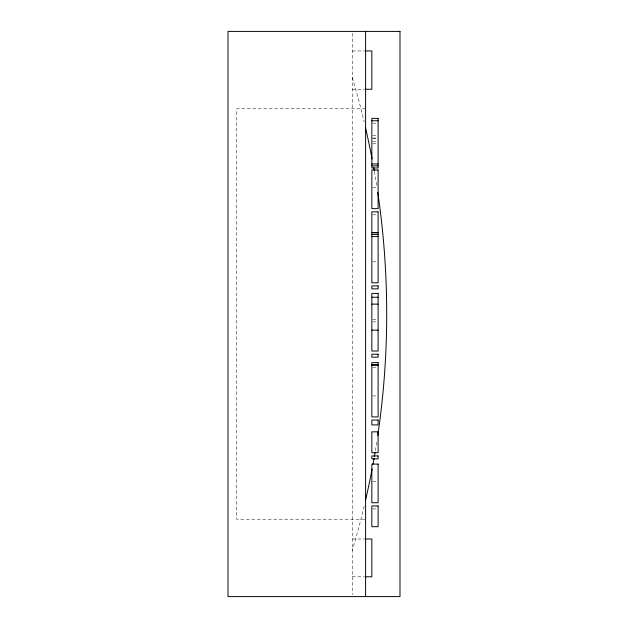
<?xml version="1.0" encoding="UTF-8"?>
<svg xmlns="http://www.w3.org/2000/svg" width="628" height="628" viewBox="0 0 628 628"><rect width="100%" height="100%" fill="white"/><g stroke="black" fill="none" stroke-linecap="round" stroke-linejoin="round"><path stroke-width="0.47" stroke-dasharray="3.14 2.35" d="M352.308 50.947L364.028 50.947M352.308 89.247L364.028 89.247M365.598 108.793L236.607 108.793L236.607 519.207L365.598 519.207M372.742 123.214L377.208 123.214M372.742 135.326L377.208 135.326M372.742 138.082L377.208 138.082M372.742 138.293L377.208 138.293M372.742 141.269L377.208 141.269M372.742 143.781L377.208 143.781M372.742 187.662L377.208 187.662M372.742 214.815L377.208 214.815M372.742 261.805L377.208 261.805M372.742 319.33L377.208 319.33M372.742 321.874L377.208 321.874M372.742 367.215L377.208 367.215M372.742 395.93L377.208 395.93M372.742 481.755L377.208 481.755M372.742 508.9L377.208 508.9M352.308 539.005L364.028 539.005M352.308 576.802L364.028 576.802M352.308 33.323L352.308 594.677M376.753 442.159A830.09 830.09 0 0 1 375.191 451.783M364.138 506.223A830.09 830.09 0 0 1 352.308 550.473M352.308 77.527A830.09 830.09 0 0 1 364.138 121.777M374.366 171.413A830.09 830.09 0 0 1 376.753 185.841"/><path stroke-width="0.94" d="M365.009 50.947L371.847 50.947L371.847 89.247L365.009 89.247M371.847 120.796L378.103 120.796M371.847 163.955L378.103 163.955M371.847 165.871L378.103 165.871M371.847 234.487L378.103 234.487M371.847 236.568L378.103 236.568M371.847 297.24L378.103 297.24M371.847 304.117L378.103 304.117M371.847 330.124L378.103 330.124M371.847 364.79L378.103 364.79M371.847 365.127L378.103 365.127M365.009 539.005L371.847 539.005L371.847 576.802L365.009 576.802M365.598 31.4L365.598 596.6M377.773 192.592A830.09 830.09 0 0 1 377.773 435.408M375.026 452.741A830.09 830.09 0 0 1 374.366 456.587M374.029 458.503A830.09 830.09 0 0 1 372.985 464.265M372.09 469.053A830.09 830.09 0 0 1 365.472 500.532M365.472 127.468A830.09 830.09 0 0 1 372.09 158.947M373.684 167.574A830.09 830.09 0 0 1 374.194 170.455M399.989 31.4L228.011 31.4L228.011 596.6L399.989 596.6L399.989 31.4M378.103 118.37L371.847 118.37L371.847 167.951L378.103 167.951L378.103 118.37M378.103 169.992L371.847 169.992L371.847 208.653L378.103 208.653L378.103 169.992M378.103 211.84L371.847 211.84L371.847 232.619L378.103 232.619L378.103 211.84M378.103 232.745L371.847 232.745L371.847 282.788L378.103 282.788L378.103 232.745M378.103 285.897L371.847 285.897L371.847 288.864L378.103 288.864L378.103 285.897M378.103 293.409L371.847 293.409L371.847 351.021L378.103 351.021L378.103 293.409M378.103 354.208L371.847 354.208L371.847 357.183L378.103 357.183L378.103 354.208M378.103 362.623L371.847 362.623L371.847 416.921L378.103 416.921L378.103 362.623M378.103 420.022L371.847 420.022L371.847 424.905L378.103 424.905L378.103 420.022M378.103 431.836L371.847 431.836L371.847 452.733L378.103 452.733L378.103 431.836M378.103 455.92L371.847 455.92L371.847 458.895L378.103 458.895L378.103 455.92M378.103 464.076L371.847 464.076L371.847 502.745L378.103 502.745L378.103 464.076M378.103 505.925L371.847 505.925L371.847 526.704L378.103 526.704L378.103 505.925"/></g></svg>
